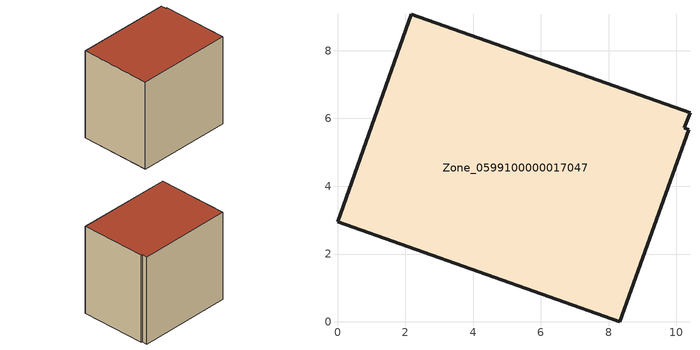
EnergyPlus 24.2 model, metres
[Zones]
Zone_0599100000017047
 floor ground (C_G): 10.4,6.16 10.23,5.73 10.36,5.67 8.33,0 0,2.96 2.17,9.08 z0.47
 wall outside (C_F): 10.4,6.16 2.17,9.08 0,2.96 8.33,0 10.36,5.67 10.23,5.73 10.4,6.16 z0.47:8.65
 roof outside (C_R): 10.23,5.73 10.4,6.16 2.17,9.08 0,2.96 8.33,0 10.36,5.67 z8.65
[BUILDING]
Pand.0599100000017047: North Axis=0; Terrain=City; Loads Convergence Tolerance Value=0.04; Temperature Convergence Tolerance Value=0.4; Solar Distribution=FullExterior; Maximum Number of Warmup Days=25; Minimum Number of Warmup Days=1
[Site:Location]
Rotterdam.The.Hague.AP_ZH_NLD Design_Conditions: Latitude=51.96; Longitude=4.45; Time Zone=1; Elevation=-4.5
[SITE:GROUNDTEMPERATURE:BUILDINGSURFACE]
18, 18, 18, 18, 18, 18, 18, 18, 18, 18, 18, 18
[MATERIAL] Thermal Absorptance=0.9; Solar Absorptance=0.7; Visible Absorptance=0.7
Name | Roughness | Thickness | Conductivity | Density | Specific Heat
G.TI.1965-1974 | MediumSmooth | 0.15 | 0.882353 | 540 | 1210
F.TI.1965-1974 | Rough | 0.3 | 0.697674 | 1920 | 840
R.TI.1965-1974 | MediumRough | 0.2 | 0.232558 | 1500 | 1000
[CONSTRUCTION]
C_G: G.TI.1965-1974
C_F: F.TI.1965-1974
C_R: R.TI.1965-1974
[ZONE]
Zone_0599100000017047: Type=1; Multiplier=1; Ceiling Height=Autocalculate; Volume=Autocalculate; Floor Area=autocalculate; Part of Total Floor Area=Yes
[ZONEINFILTRATION:DESIGNFLOWRATE]
Infil_Zone_0599100000017047: Zone or ZoneList or Space or SpaceList=Zone_0599100000017047; Schedule=AlwaysOn; Design Flow Rate Calculation Method=Flow/Area; Flow Rate per Floor Area=0.003; Constant Term Coefficient=1; Temperature Term Coefficient=0; Velocity Term Coefficient=0; Velocity Squared Term Coefficient=0
[HVACTEMPLATE:ZONE:IDEALLOADSAIRSYSTEM]
Zone_0599100000017047: Maximum Heating Supply Air Temperature=50; Minimum Cooling Supply Air Temperature=13; Maximum Heating Supply Air Humidity Ratio=0.0156; Minimum Cooling Supply Air Humidity Ratio=0.0077; Heating Limit=NoLimit; Cooling Limit=NoLimit; Dehumidification Control Type=ConstantSensibleHeatRatio; Cooling Sensible Heat Ratio=0.7; Dehumidification Setpoint=60; Humidification Control Type=None; Humidification Setpoint=30; Outdoor Air Method=None; Outdoor Air Flow Rate per Person=0.00944; Outdoor Air Flow Rate per Zone Floor Area=0; Outdoor Air Flow Rate per Zone=0; Demand Controlled Ventilation Type=None; Outdoor Air Economizer Type=NoEconomizer; Heat Recovery Type=None; Sensible Heat Recovery Effectiveness=0.7; Latent Heat Recovery Effectiveness=0.65
[ZONECONTROL:THERMOSTAT]
ThermostatControl_Zone_0599100000017047: Zone or ZoneList=Zone_0599100000017047; Control Type Schedule=DualSetpointControlType; Control 1=Thermostat_Zone_0599100000017047; Temperature Difference Between Cutout And Setpoint=0
[THERMOSTATSETPOINT:DUALSETPOINT]
Thermostat_Zone_0599100000017047: Heating Setpoint Temperature Schedule=HeatingSetpoint_Zone_0599100000017047; Cooling Setpoint Temperature Schedule=CoolingSetpoint_Zone_0599100000017047
[SCHEDULE:COMPACT]
HeatingSetpoint_Zone_0599100000017047: Through: 12/31, For: AllDays, Until: 24:00, 21
CoolingSetpoint_Zone_0599100000017047: Through: 12/31, For: AllDays, Until: 24:00, 24
DualSetpointControlType: Through: 12/31, For: AllDays, Until: 24:00, 4
AlwaysOn: Through: 12/31, For: AllDays, Until: 24:00, 1
